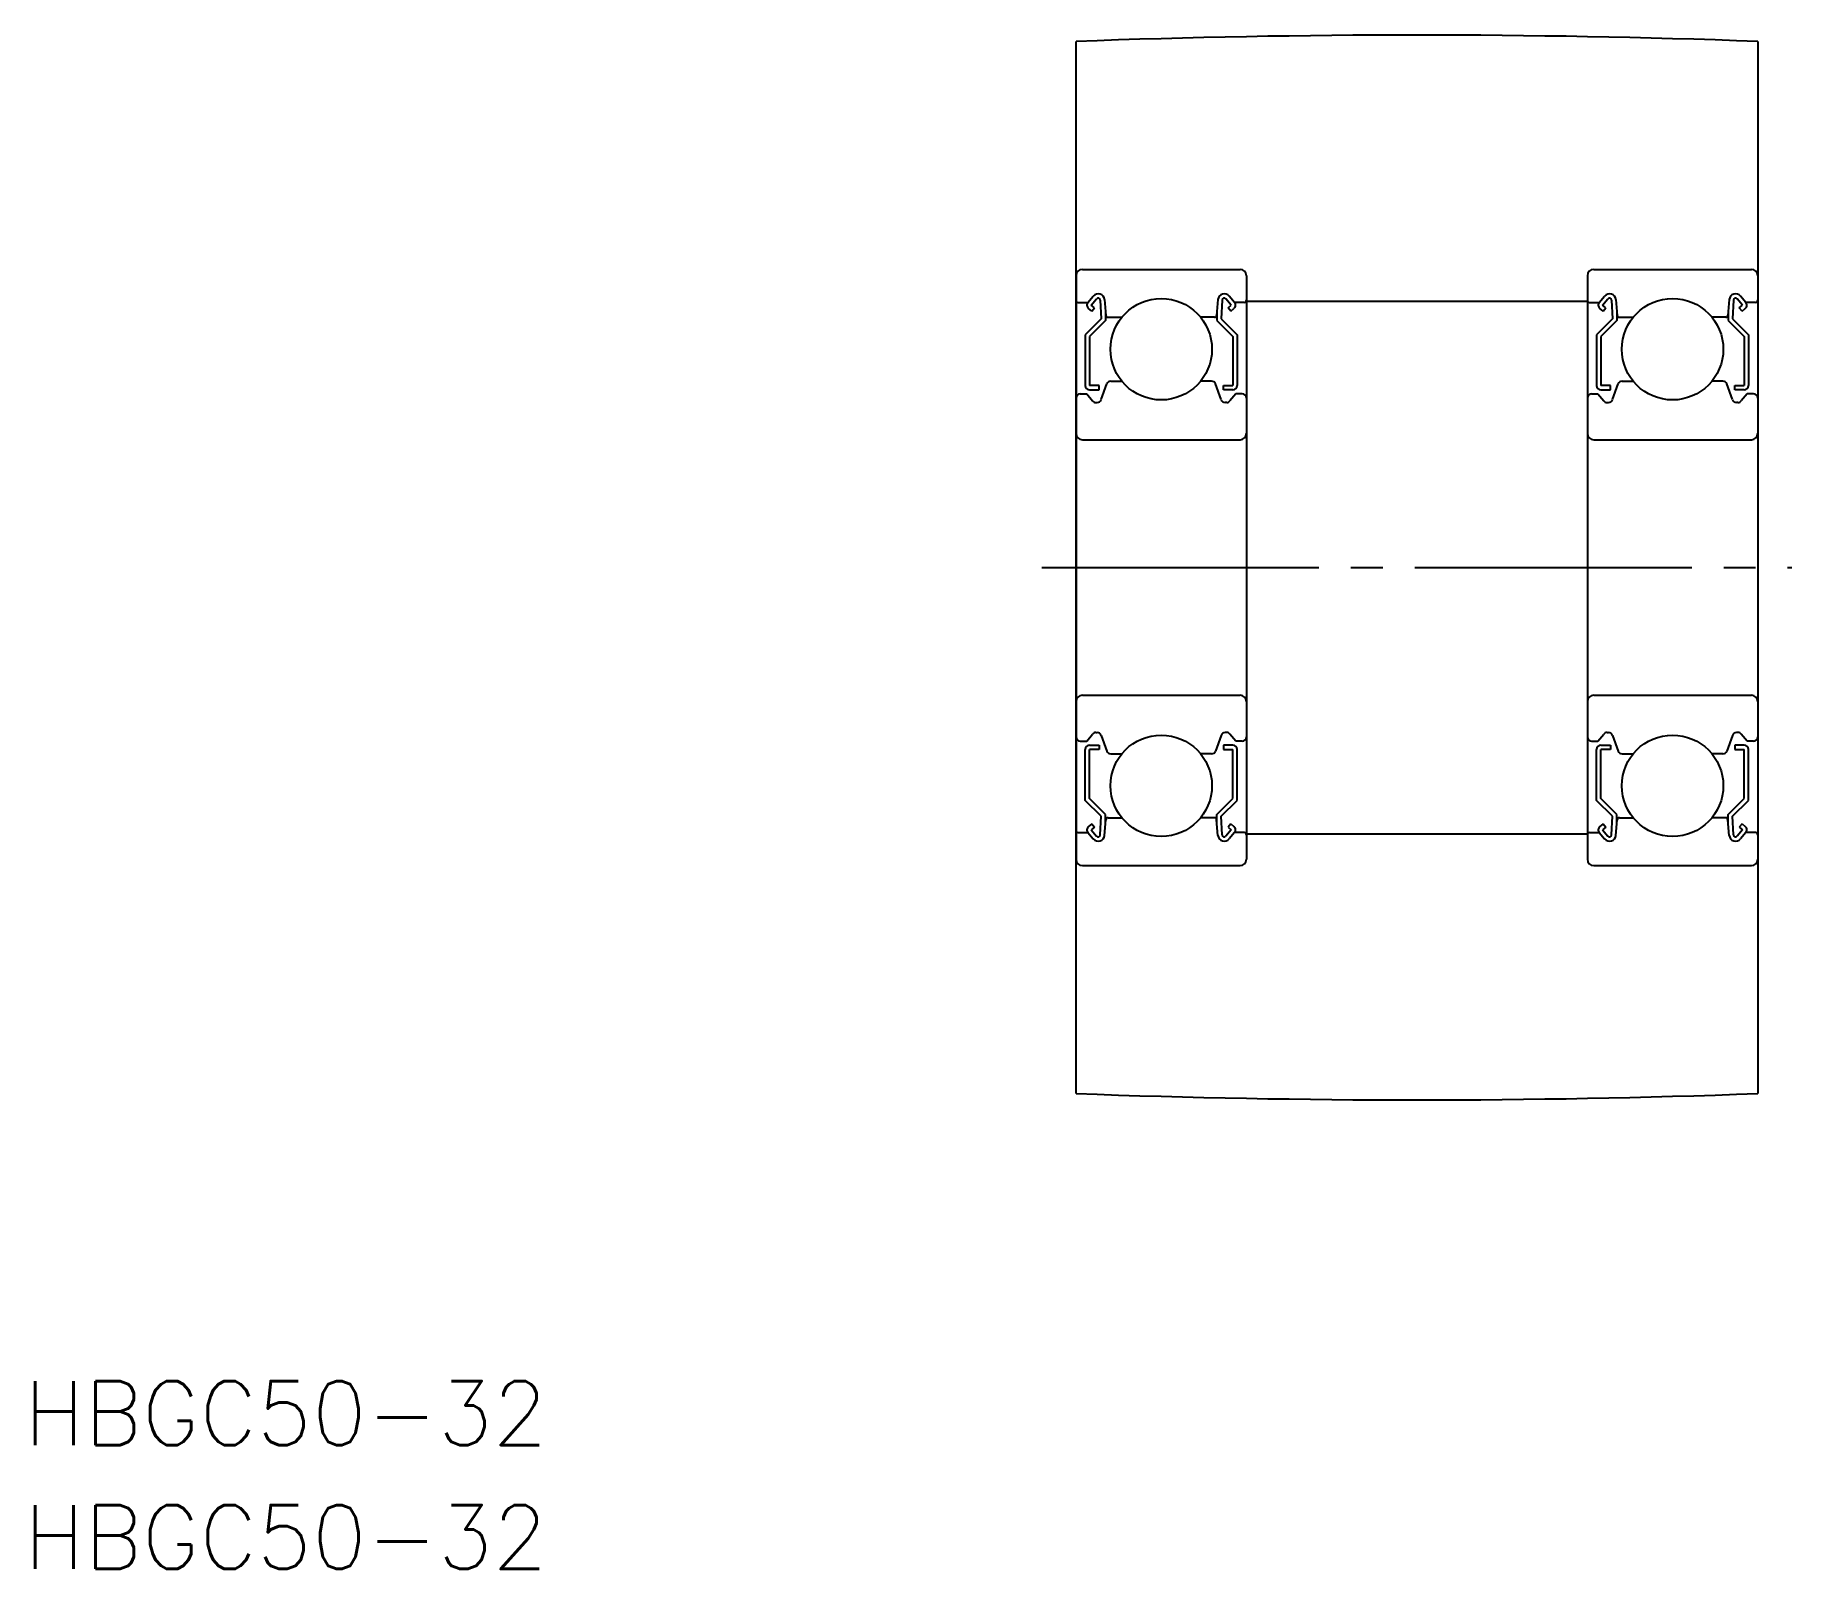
# Model space of a CAD drawing. Extents: x 77.1 to 159.5, y 129.1 to 201.1.
import ezdxf
from ezdxf.enums import TextEntityAlignment as Align

# ---------------------------------------------------------------- set-up
doc = ezdxf.new("R2010")
doc.units = 0
doc.linetypes.add('CENTER', pattern=[17.5, 13, -1.5, 1.5, -1.5])
doc.layers.get('0').update_dxf_attribs({"linetype": 'CONTINUOUS'})
doc.layers.add('CENTER', color=1, linetype='CENTER')
doc.styles.get("Standard").update_dxf_attribs({"font": 'txt.shx', "bigfont": '@extfont2.shx'})

msp = doc.modelspace()

# ---------------------------------------------------------------- linework, layer by layer
at = {"color": 7, "linetype": 'CONTINUOUS'}
for p, q in [((125.932, 151.382), (125.932, 200.782)), ((157.932, 200.782), (157.932, 151.382))]:
    msp.add_line(p, q, dxfattribs=at)
for p, q in [((125.932, 189.782), (125.932, 162.382)), ((126.232, 190.082), (133.632, 190.082)), ((133.932, 189.782), (133.932, 162.382)), ((149.932, 189.782), (149.932, 162.382)), ((150.232, 190.082), (157.632, 190.082)), ((157.932, 189.782), (157.932, 162.382)), ((126.492, 188.532), (126.741, 188.83)), ((133.372, 188.532), (133.122, 188.83)), ((150.492, 188.532), (150.741, 188.83)), ((157.372, 188.532), (157.122, 188.83)), ((126.032, 188.532), (126.492, 188.532)), ((126.67, 188.122), (126.517, 188.25)), ((126.645, 188.403), (126.895, 188.702)), ((126.798, 188.275), (126.645, 188.403)), ((126.67, 188.122), (126.798, 188.275)), ((127.072, 188.642), (127.115, 187.765)), ((127.27, 188.663), (127.335, 187.923)), ((127.315, 188.152), (127.315, 187.682)), ((132.594, 188.663), (132.529, 187.923)), ((132.549, 188.152), (132.549, 187.682)), ((132.792, 188.642), (132.749, 187.765)), ((133.219, 188.403), (132.969, 188.702)), ((133.066, 188.275), (133.219, 188.403)), ((133.194, 188.122), (133.066, 188.275)), ((133.194, 188.122), (133.347, 188.25)), ((133.832, 188.532), (133.372, 188.532)), ((133.932, 188.582), (149.932, 188.582)), ((150.032, 188.532), (150.492, 188.532)), ((150.67, 188.122), (150.517, 188.25)), ((150.645, 188.403), (150.895, 188.702)), ((150.798, 188.275), (150.645, 188.403)), ((150.67, 188.122), (150.798, 188.275)), ((151.072, 188.642), (151.115, 187.765)), ((151.27, 188.663), (151.335, 187.923)), ((151.315, 188.152), (151.315, 187.682)), ((156.594, 188.663), (156.529, 187.923)), ((156.549, 188.152), (156.549, 187.682)), ((156.792, 188.642), (156.749, 187.765)), ((157.219, 188.403), (156.969, 188.702)), ((157.066, 188.275), (157.219, 188.403)), ((157.194, 188.122), (157.066, 188.275)), ((157.194, 188.122), (157.347, 188.25)), ((157.832, 188.532), (157.372, 188.532)), ((127.115, 187.765), (126.365, 187.015)), ((127.315, 187.682), (126.565, 186.932)), ((127.434, 187.832), (128.082, 187.832)), ((132.429, 187.832), (131.781, 187.832)), ((132.549, 187.682), (133.299, 186.932)), ((132.749, 187.765), (133.499, 187.015)), ((151.115, 187.765), (150.365, 187.015)), ((151.315, 187.682), (150.565, 186.932)), ((151.434, 187.832), (152.082, 187.832)), ((156.429, 187.832), (155.781, 187.832)), ((156.549, 187.682), (157.299, 186.932)), ((156.749, 187.765), (157.499, 187.015)), ((126.365, 187.015), (126.365, 184.632)), ((126.565, 186.932), (126.565, 184.632)), ((133.299, 186.932), (133.299, 184.632)), ((133.499, 187.015), (133.499, 184.632)), ((150.365, 187.015), (150.365, 184.632)), ((150.565, 186.932), (150.565, 184.632)), ((157.299, 186.932), (157.299, 184.632)), ((157.499, 187.015), (157.499, 184.632)), ((127.57, 184.832), (128.082, 184.832)), ((132.294, 184.832), (131.781, 184.832)), ((151.57, 184.832), (152.082, 184.832)), ((156.294, 184.832), (155.781, 184.832)), ((126.132, 184.232), (126.432, 184.232)), ((126.432, 184.232), (126.707, 183.904)), ((127.015, 184.632), (126.565, 184.632)), ((126.565, 184.432), (127.015, 184.432)), ((127.015, 184.432), (127.015, 184.632)), ((127.114, 183.964), (127.382, 184.701)), ((132.75, 183.964), (132.482, 184.701)), ((132.849, 184.632), (133.299, 184.632)), ((132.849, 184.432), (132.849, 184.632)), ((133.299, 184.432), (132.849, 184.432)), ((133.432, 184.232), (133.156, 183.904)), ((133.732, 184.232), (133.432, 184.232)), ((150.132, 184.232), (150.432, 184.232)), ((150.432, 184.232), (150.707, 183.904)), ((151.015, 184.632), (150.565, 184.632)), ((150.565, 184.432), (151.015, 184.432)), ((151.015, 184.432), (151.015, 184.632)), ((151.114, 183.964), (151.382, 184.701)), ((156.75, 183.964), (156.482, 184.701)), ((156.849, 184.632), (157.299, 184.632)), ((156.849, 184.432), (156.849, 184.632)), ((157.299, 184.432), (156.849, 184.432)), ((157.432, 184.232), (157.156, 183.904)), ((157.732, 184.232), (157.432, 184.232)), ((126.861, 183.832), (126.926, 183.832)), ((133.003, 183.832), (132.938, 183.832)), ((150.861, 183.832), (150.926, 183.832)), ((157.003, 183.832), (156.938, 183.832)), ((126.232, 182.082), (133.632, 182.082)), ((150.232, 182.082), (157.632, 182.082)), ((126.232, 170.082), (133.632, 170.082)), ((150.232, 170.082), (157.632, 170.082)), ((126.432, 167.932), (126.707, 168.261)), ((126.861, 168.332), (126.926, 168.332)), ((133.003, 168.332), (132.938, 168.332)), ((133.432, 167.932), (133.156, 168.261)), ((150.432, 167.932), (150.707, 168.261)), ((150.861, 168.332), (150.926, 168.332)), ((157.003, 168.332), (156.938, 168.332)), ((157.432, 167.932), (157.156, 168.261)), ((126.132, 167.932), (126.432, 167.932)), ((126.365, 165.149), (126.365, 167.532)), ((126.565, 167.732), (127.015, 167.732)), ((126.565, 165.232), (126.565, 167.532)), ((127.015, 167.532), (126.565, 167.532)), ((127.015, 167.732), (127.015, 167.532)), ((127.114, 168.201), (127.382, 167.464)), ((132.75, 168.201), (132.482, 167.464)), ((132.849, 167.732), (132.849, 167.532)), ((133.299, 167.732), (132.849, 167.732)), ((132.849, 167.532), (133.299, 167.532)), ((133.299, 165.232), (133.299, 167.532)), ((133.732, 167.932), (133.432, 167.932)), ((133.499, 165.149), (133.499, 167.532)), ((150.132, 167.932), (150.432, 167.932)), ((150.365, 165.149), (150.365, 167.532)), ((150.565, 167.732), (151.015, 167.732)), ((150.565, 165.232), (150.565, 167.532)), ((151.015, 167.532), (150.565, 167.532)), ((151.015, 167.732), (151.015, 167.532)), ((151.114, 168.201), (151.382, 167.464)), ((156.75, 168.201), (156.482, 167.464)), ((156.849, 167.732), (156.849, 167.532)), ((157.299, 167.732), (156.849, 167.732)), ((156.849, 167.532), (157.299, 167.532)), ((157.299, 165.232), (157.299, 167.532)), ((157.732, 167.932), (157.432, 167.932)), ((157.499, 165.149), (157.499, 167.532)), ((127.57, 167.332), (128.082, 167.332)), ((127.698, 167.332), (127.698, 167.332)), ((127.826, 167.332), (127.826, 167.332)), ((132.294, 167.332), (131.781, 167.332)), ((151.57, 167.332), (152.082, 167.332)), ((151.698, 167.332), (151.698, 167.332)), ((151.826, 167.332), (151.826, 167.332)), ((156.294, 167.332), (155.781, 167.332)), ((127.115, 164.399), (126.365, 165.149)), ((127.315, 164.482), (126.565, 165.232)), ((132.549, 164.482), (133.299, 165.232)), ((132.749, 164.399), (133.499, 165.149)), ((151.115, 164.399), (150.365, 165.149)), ((151.315, 164.482), (150.565, 165.232)), ((156.549, 164.482), (157.299, 165.232)), ((156.749, 164.399), (157.499, 165.149)), ((127.072, 163.522), (127.115, 164.399)), ((127.27, 163.501), (127.335, 164.241)), ((127.315, 164.012), (127.315, 164.482)), ((127.434, 164.332), (128.082, 164.332)), ((132.429, 164.332), (131.781, 164.332)), ((132.594, 163.501), (132.529, 164.241)), ((132.549, 164.012), (132.549, 164.482)), ((132.792, 163.522), (132.749, 164.399)), ((151.072, 163.522), (151.115, 164.399)), ((151.27, 163.501), (151.335, 164.241)), ((151.315, 164.012), (151.315, 164.482)), ((151.434, 164.332), (152.082, 164.332)), ((156.429, 164.332), (155.781, 164.332)), ((156.594, 163.501), (156.529, 164.241)), ((156.549, 164.012), (156.549, 164.482)), ((156.792, 163.522), (156.749, 164.399)), ((126.032, 163.632), (126.492, 163.632)), ((126.492, 163.632), (126.741, 163.335)), ((126.67, 164.042), (126.517, 163.914)), ((126.798, 163.889), (126.645, 163.761)), ((126.645, 163.761), (126.895, 163.463)), ((126.67, 164.042), (126.798, 163.889)), ((133.219, 163.761), (132.969, 163.463)), ((133.194, 164.042), (133.066, 163.889)), ((133.066, 163.889), (133.219, 163.761)), ((133.372, 163.632), (133.122, 163.335)), ((133.194, 164.042), (133.347, 163.914)), ((133.832, 163.632), (133.372, 163.632)), ((133.932, 163.582), (149.932, 163.582)), ((150.032, 163.632), (150.492, 163.632)), ((150.492, 163.632), (150.741, 163.335)), ((150.67, 164.042), (150.517, 163.914)), ((150.798, 163.889), (150.645, 163.761)), ((150.645, 163.761), (150.895, 163.463)), ((150.67, 164.042), (150.798, 163.889)), ((157.219, 163.761), (156.969, 163.463)), ((157.194, 164.042), (157.066, 163.889)), ((157.066, 163.889), (157.219, 163.761)), ((157.372, 163.632), (157.122, 163.335)), ((157.194, 164.042), (157.347, 163.914)), ((157.832, 163.632), (157.372, 163.632)), ((126.232, 162.082), (133.632, 162.082)), ((150.232, 162.082), (157.632, 162.082))]:
    msp.add_line(p, q)
for centre in [(129.932, 186.332), (153.932, 186.332), (129.932, 165.832), (153.932, 165.832)]:
    msp.add_circle(centre, 2.381)
for centre, start, end in [((141.932, -225.734), 87.85166, 92.14834), ((141.932, 577.899), 267.85166, 272.14834)]:
    msp.add_arc(centre, 426.817, start, end, dxfattribs=at)
for centre, radius, start, end in [((126.232, 189.782), 0.3, 90, 180), ((133.632, 189.782), 0.3, 0, 90), ((150.232, 189.782), 0.3, 90, 180), ((157.632, 189.782), 0.3, 0, 90), ((126.971, 188.637), 0.3, 4.99676, 140.00197), ((132.892, 188.637), 0.3, 39.99803, 175.00324), ((150.971, 188.637), 0.3, 4.99676, 140.00197), ((156.892, 188.637), 0.3, 39.99803, 175.00324), ((126.032, 188.632), 0.1, 180, 270), ((126.645, 188.404), 0.2, 140.00197, 230.08631), ((126.972, 188.637), 0.1, 2.81979, 140.00215), ((132.892, 188.637), 0.1, 39.99785, 177.18021), ((133.219, 188.404), 0.2, 309.91369, 39.99803), ((133.832, 188.632), 0.1, 270, 0), ((150.032, 188.632), 0.1, 180, 270), ((150.645, 188.404), 0.2, 140.00197, 230.08631), ((150.972, 188.637), 0.1, 2.81979, 140.00215), ((156.892, 188.637), 0.1, 39.99785, 177.18021), ((157.219, 188.404), 0.2, 309.91369, 39.99803), ((157.832, 188.632), 0.1, 270, 0), ((127.434, 187.932), 0.1, 184.99676, 269.99912), ((132.429, 187.932), 0.1, 270.00088, 355.00324), ((151.434, 187.932), 0.1, 184.99676, 269.99912), ((156.429, 187.932), 0.1, 270.00088, 355.00324), ((127.57, 184.632), 0.2, 90, 159.99165), ((132.294, 184.632), 0.2, 20.00835, 90), ((151.57, 184.632), 0.2, 90, 159.99165), ((156.294, 184.632), 0.2, 20.00835, 90), ((126.132, 184.032), 0.2, 90, 180), ((126.565, 184.632), 0.2, 180, 270), ((126.861, 184.032), 0.2, 219.9952, 270), ((126.926, 184.032), 0.2, 270, 339.99165), ((132.938, 184.032), 0.2, 200.00835, 270), ((133.003, 184.032), 0.2, 270, 320.0048), ((133.299, 184.632), 0.2, 270, 0), ((133.732, 184.032), 0.2, 0, 90), ((150.132, 184.032), 0.2, 90, 180), ((150.565, 184.632), 0.2, 180, 270), ((150.861, 184.032), 0.2, 219.9952, 270), ((150.926, 184.032), 0.2, 270, 339.99165), ((156.938, 184.032), 0.2, 200.00835, 270), ((157.003, 184.032), 0.2, 270, 320.0048), ((157.299, 184.632), 0.2, 270, 0), ((157.732, 184.032), 0.2, 0, 90), ((126.232, 182.382), 0.3, 180, 270), ((133.632, 182.382), 0.3, 270, 0), ((150.232, 182.382), 0.3, 180, 270), ((157.632, 182.382), 0.3, 270, 0), ((126.232, 169.782), 0.3, 90, 180), ((133.632, 169.782), 0.3, 0, 90), ((150.232, 169.782), 0.3, 90, 180), ((157.632, 169.782), 0.3, 0, 90), ((126.861, 168.132), 0.2, 90, 140.0048), ((126.926, 168.132), 0.2, 20.00835, 90), ((132.938, 168.132), 0.2, 90, 159.99165), ((133.003, 168.132), 0.2, 39.9952, 90), ((150.861, 168.132), 0.2, 90, 140.0048), ((150.926, 168.132), 0.2, 20.00835, 90), ((156.938, 168.132), 0.2, 90, 159.99165), ((157.003, 168.132), 0.2, 39.9952, 90), ((126.132, 168.132), 0.2, 180, 270), ((126.565, 167.532), 0.2, 90, 180), ((127.57, 167.532), 0.2, 200.00835, 270), ((132.294, 167.532), 0.2, 270, 339.99165), ((133.299, 167.532), 0.2, 0, 90), ((133.732, 168.132), 0.2, 270, 0), ((150.132, 168.132), 0.2, 180, 270), ((150.565, 167.532), 0.2, 90, 180), ((151.57, 167.532), 0.2, 200.00835, 270), ((156.294, 167.532), 0.2, 270, 339.99165), ((157.299, 167.532), 0.2, 0, 90), ((157.732, 168.132), 0.2, 270, 0), ((127.434, 164.232), 0.1, 90.00088, 175.00324), ((132.429, 164.232), 0.1, 4.99676, 89.99912), ((151.434, 164.232), 0.1, 90.00088, 175.00324), ((156.429, 164.232), 0.1, 4.99676, 89.99912), ((126.032, 163.532), 0.1, 90, 180), ((126.645, 163.761), 0.2, 129.91369, 219.99803), ((126.971, 163.528), 0.3, 219.99803, 355.00324), ((126.972, 163.527), 0.1, 219.99785, 357.18021), ((132.892, 163.528), 0.3, 184.99676, 320.00197), ((132.892, 163.527), 0.1, 182.81979, 320.00215), ((133.219, 163.761), 0.2, 320.00197, 50.08631), ((133.832, 163.532), 0.1, 0, 90), ((150.032, 163.532), 0.1, 90, 180), ((150.645, 163.761), 0.2, 129.91369, 219.99803), ((150.971, 163.528), 0.3, 219.99803, 355.00324), ((150.972, 163.527), 0.1, 219.99785, 357.18021), ((156.892, 163.528), 0.3, 184.99676, 320.00197), ((156.892, 163.527), 0.1, 182.81979, 320.00215), ((157.219, 163.761), 0.2, 320.00197, 50.08631), ((157.832, 163.532), 0.1, 0, 90), ((126.232, 162.382), 0.3, 180, 270), ((133.632, 162.382), 0.3, 270, 0), ((150.232, 162.382), 0.3, 180, 270), ((157.632, 162.382), 0.3, 270, 0)]:
    msp.add_arc(centre, radius, start, end)
at = {"layer": 'CENTER', "color": 1, "linetype": 'CENTER'}
for q in [(159.532, 176.082), (154.532, 176.082), (154.532, 176.082)]:
    msp.add_line((124.332, 176.082), q, dxfattribs=at)

# ---------------------------------------------------------------- texts
at = {"color": 7, "linetype": 'CONTINUOUS'}
for p in [(76.561, 136.375), (76.561, 130.559)]:
    msp.add_text('HBGC50-32', height=3, dxfattribs=at).set_placement(p, align=Align.MIDDLE_LEFT)

doc.saveas('drawing.dxf')
